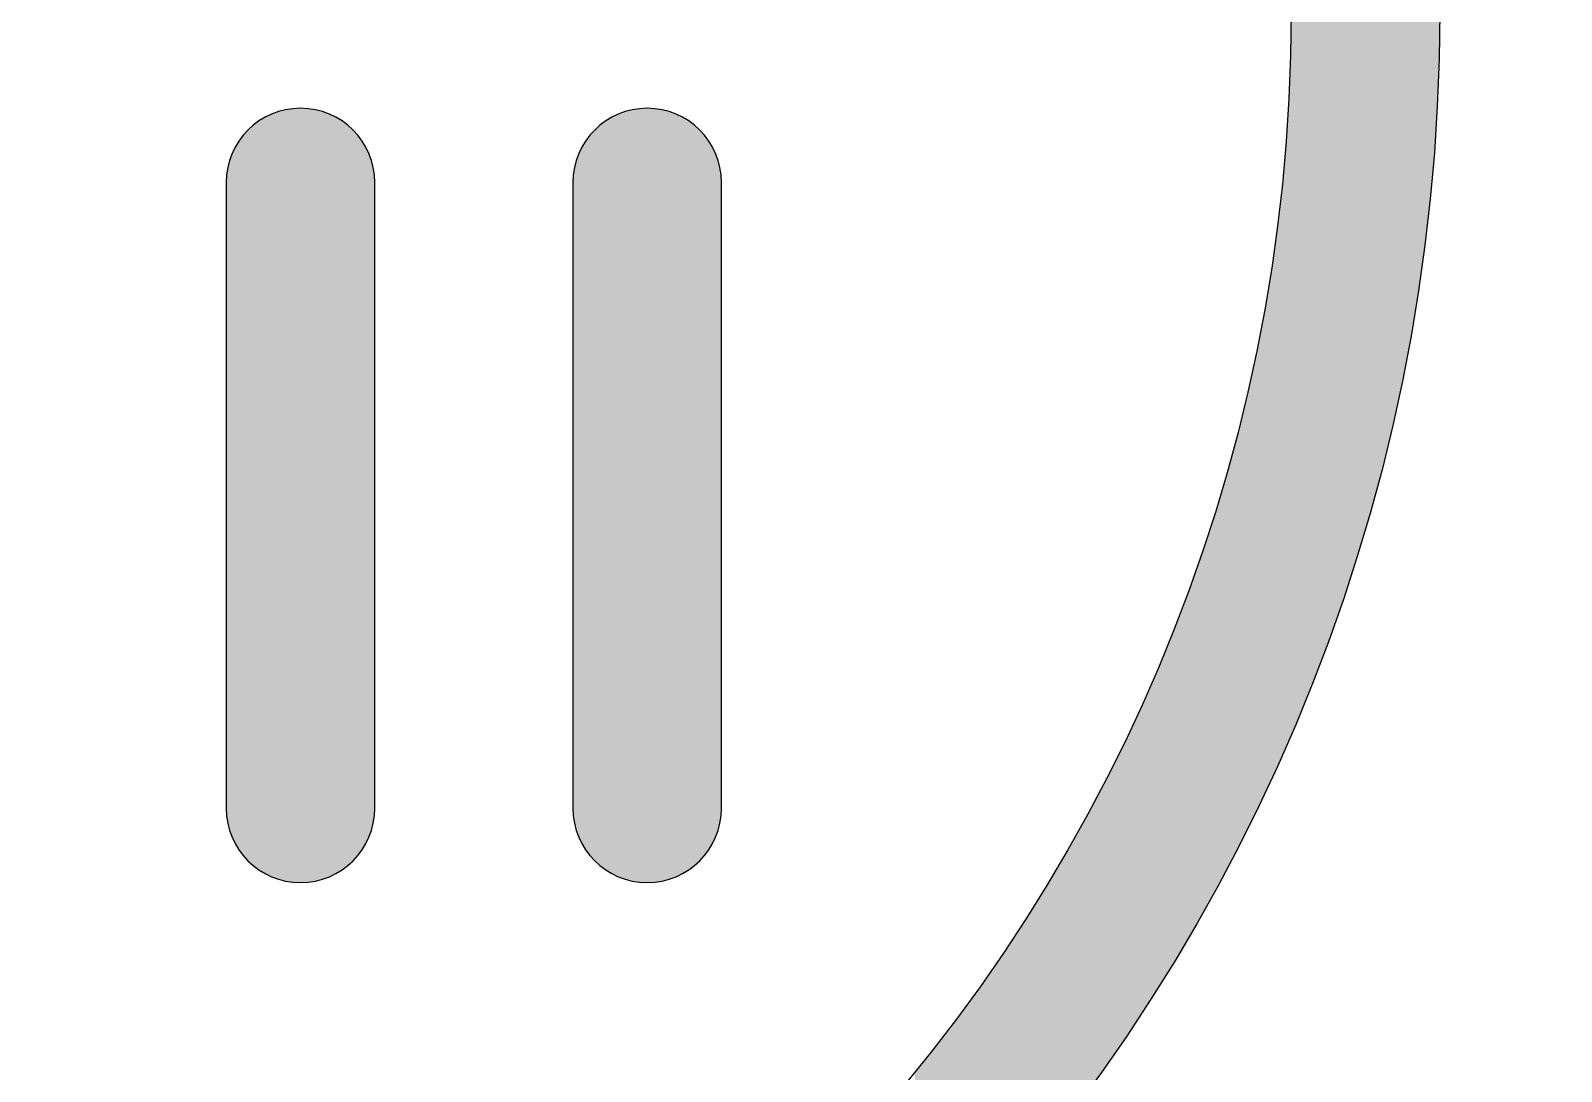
# Model space of a CAD drawing. Extents: x 1919 to 2339, y -1533 to -939.
# Drawn here: x 2102.488 to 2103.107, y -1379.036 to -1378.615 of the extents above; entities that cross this region are included whole.
import ezdxf

# ---------------------------------------------------------------- set-up
doc = ezdxf.new("R2010")
doc.units = 0
doc.header["$LTSCALE"] = 7
doc.header["$MEASUREMENT"] = 0
doc.linetypes.add('CENTER', pattern=[2, 1.25, -0.25, 0.25, -0.25])
for name, color, linetype in [('CL', 1, 'CENTER'), ('D', 2, 'CONTINUOUS'), ('DWG', 7, 'CONTINUOUS')]:
    doc.layers.add(name, color=color, linetype=linetype)

msp = doc.modelspace()

# ---------------------------------------------------------------- linework, layer by layer
at = {"layer": 'CL', "color": 1, "linetype": 'CENTER'}
msp.add_spline([(2098.18049, -1416.9522), (2100.98411, -1432.48418), (2130.02554, -1423.89124), (2127.91642, -1358.22827), (2107.86038, -1285.06238), (2107.5862, -1282.70836)], degree=3, dxfattribs=at)
at = {"layer": 'D'}
for p, q in [((2102.56737, -1378.67669), (2102.56737, -1378.92945)), ((2102.62737, -1378.92945), (2102.62737, -1378.67669)), ((2102.70737, -1378.67669), (2102.70737, -1378.92945)), ((2102.76737, -1378.92945), (2102.76737, -1378.67669))]:
    msp.add_line(p, q, dxfattribs=at)
for radius in [0.74, 0.68]:
    msp.add_circle((2102.31737, -1378.60776), radius, dxfattribs=at)
for centre, start, end in [((2102.59737, -1378.67669), 0, 180), ((2102.73737, -1378.67669), 0, 180), ((2102.59737, -1378.92945), 180, 0), ((2102.73737, -1378.92945), 180, 0)]:
    msp.add_arc(centre, 0.03, start, end, dxfattribs=at)
for points in [[(2102.99843, -1378.89719), (2102.99737, -1378.31594), (2102.99843, -1378.31833)], [(2102.99737, -1378.89958), (2102.99737, -1378.31594), (2102.99843, -1378.89719)], [(2103.00542, -1378.88015), (2102.99843, -1378.31833), (2103.00542, -1378.33537)], [(2102.99843, -1378.89719), (2102.99843, -1378.31833), (2103.00542, -1378.88015)], [(2103.01195, -1378.86303), (2103.00542, -1378.33537), (2103.01195, -1378.35249)], [(2103.00542, -1378.88015), (2103.00542, -1378.33537), (2103.01195, -1378.86303)], [(2103.01802, -1378.84585), (2103.01195, -1378.35249), (2103.01802, -1378.36967)], [(2103.01195, -1378.86303), (2103.01195, -1378.35249), (2103.01802, -1378.84585)], [(2103.02364, -1378.82863), (2103.01802, -1378.36967), (2103.02364, -1378.38689)], [(2103.01802, -1378.84585), (2103.01802, -1378.36967), (2103.02364, -1378.82863)], [(2103.02881, -1378.81138), (2103.02364, -1378.38689), (2103.02881, -1378.40414)], [(2103.02364, -1378.82863), (2103.02364, -1378.38689), (2103.02881, -1378.81138)], [(2103.03352, -1378.79411), (2103.02881, -1378.40414), (2103.03352, -1378.42141)], [(2103.02881, -1378.81138), (2103.02881, -1378.40414), (2103.03352, -1378.79411)], [(2103.03779, -1378.77685), (2103.03352, -1378.42141), (2103.03779, -1378.43867)], [(2103.03352, -1378.79411), (2103.03352, -1378.42141), (2103.03779, -1378.77685)], [(2103.04162, -1378.75962), (2103.03779, -1378.43867), (2103.04162, -1378.4559)], [(2103.03779, -1378.77685), (2103.03779, -1378.43867), (2103.04162, -1378.75962)], [(2103.04502, -1378.74241), (2103.04162, -1378.4559), (2103.04502, -1378.47311)], [(2103.04162, -1378.75962), (2103.04162, -1378.4559), (2103.04502, -1378.74241)], [(2103.04799, -1378.72526), (2103.04502, -1378.47311), (2103.04799, -1378.49026)], [(2103.04502, -1378.74241), (2103.04502, -1378.47311), (2103.04799, -1378.72526)], [(2103.05053, -1378.70817), (2103.04799, -1378.49026), (2103.05053, -1378.50735)], [(2103.04799, -1378.72526), (2103.04799, -1378.49026), (2103.05053, -1378.70817)], [(2103.05266, -1378.69117), (2103.05053, -1378.50735), (2103.05266, -1378.52435)], [(2103.05053, -1378.70817), (2103.05053, -1378.50735), (2103.05266, -1378.69117)], [(2103.05438, -1378.67425), (2103.05266, -1378.52435), (2103.05438, -1378.54127)], [(2103.05266, -1378.69117), (2103.05266, -1378.52435), (2103.05438, -1378.67425)], [(2103.0557, -1378.65744), (2103.05438, -1378.54127), (2103.0557, -1378.55808)], [(2103.05438, -1378.67425), (2103.05438, -1378.54127), (2103.0557, -1378.65744)], [(2103.05664, -1378.64075), (2103.0557, -1378.55808), (2103.05664, -1378.57477)], [(2103.0557, -1378.65744), (2103.0557, -1378.55808), (2103.05664, -1378.64075)], [(2103.05719, -1378.62418), (2103.05664, -1378.57477), (2103.05719, -1378.59133)], [(2103.05664, -1378.64075), (2103.05664, -1378.57477), (2103.05719, -1378.62418)], [(2103.05719, -1378.62418), (2103.05719, -1378.59133), (2103.05737, -1378.60776)], [(2102.99737, -1378.89958), (2102.99721, -1378.62285), (2102.99737, -1378.60776)], [(2102.99721, -1378.89996), (2102.9967, -1378.63807), (2102.99721, -1378.62285)], [(2102.99721, -1378.89996), (2102.99721, -1378.62285), (2102.99737, -1378.89958)], [(2102.9967, -1378.90112), (2102.99584, -1378.65341), (2102.9967, -1378.63807)], [(2102.9967, -1378.90112), (2102.9967, -1378.63807), (2102.99721, -1378.89996)], [(2102.59399, -1378.95925), (2102.5933, -1378.64696), (2102.59399, -1378.64688)], [(2102.59468, -1378.95932), (2102.59399, -1378.64688), (2102.59468, -1378.64681)], [(2102.59399, -1378.95925), (2102.59399, -1378.64688), (2102.59468, -1378.95932)], [(2102.59536, -1378.95938), (2102.59468, -1378.64681), (2102.59536, -1378.64675)], [(2102.59468, -1378.95932), (2102.59468, -1378.64681), (2102.59536, -1378.95938)], [(2102.59604, -1378.95942), (2102.59536, -1378.64675), (2102.59604, -1378.64671)], [(2102.59536, -1378.95938), (2102.59536, -1378.64675), (2102.59604, -1378.95942)], [(2102.59671, -1378.95944), (2102.59604, -1378.64671), (2102.59671, -1378.64669)], [(2102.59604, -1378.95942), (2102.59604, -1378.64671), (2102.59671, -1378.95944)], [(2102.59737, -1378.95945), (2102.59671, -1378.64669), (2102.59737, -1378.64669)], [(2102.59671, -1378.95944), (2102.59671, -1378.64669), (2102.59737, -1378.95945)], [(2102.59804, -1378.95944), (2102.59737, -1378.64669), (2102.59804, -1378.64669)], [(2102.59737, -1378.95945), (2102.59737, -1378.64669), (2102.59804, -1378.95944)], [(2102.59871, -1378.95942), (2102.59804, -1378.64669), (2102.59871, -1378.64671)], [(2102.59804, -1378.95944), (2102.59804, -1378.64669), (2102.59871, -1378.95942)], [(2102.59939, -1378.95938), (2102.59871, -1378.64671), (2102.59939, -1378.64675)], [(2102.59871, -1378.95942), (2102.59871, -1378.64671), (2102.59939, -1378.95938)], [(2102.60007, -1378.95932), (2102.59939, -1378.64675), (2102.60007, -1378.64681)], [(2102.59939, -1378.95938), (2102.59939, -1378.64675), (2102.60007, -1378.95932)], [(2102.60075, -1378.95925), (2102.60007, -1378.64681), (2102.60075, -1378.64688)], [(2102.60007, -1378.95932), (2102.60007, -1378.64681), (2102.60075, -1378.95925)], [(2102.60144, -1378.95917), (2102.60075, -1378.64688), (2102.60144, -1378.64696)], [(2102.60075, -1378.95925), (2102.60075, -1378.64688), (2102.60144, -1378.95917)], [(2102.73399, -1378.95925), (2102.7333, -1378.64696), (2102.73399, -1378.64688)], [(2102.73468, -1378.95932), (2102.73399, -1378.64688), (2102.73468, -1378.64681)], [(2102.73399, -1378.95925), (2102.73399, -1378.64688), (2102.73468, -1378.95932)], [(2102.73536, -1378.95938), (2102.73468, -1378.64681), (2102.73536, -1378.64675)], [(2102.73468, -1378.95932), (2102.73468, -1378.64681), (2102.73536, -1378.95938)], [(2102.73604, -1378.95942), (2102.73536, -1378.64675), (2102.73604, -1378.64671)], [(2102.73536, -1378.95938), (2102.73536, -1378.64675), (2102.73604, -1378.95942)], [(2102.73671, -1378.95944), (2102.73604, -1378.64671), (2102.73671, -1378.64669)], [(2102.73604, -1378.95942), (2102.73604, -1378.64671), (2102.73671, -1378.95944)], [(2102.73737, -1378.95945), (2102.73671, -1378.64669), (2102.73737, -1378.64669)], [(2102.73671, -1378.95944), (2102.73671, -1378.64669), (2102.73737, -1378.95945)], [(2102.73804, -1378.95944), (2102.73737, -1378.64669), (2102.73804, -1378.64669)], [(2102.73737, -1378.95945), (2102.73737, -1378.64669), (2102.73804, -1378.95944)], [(2102.73871, -1378.95942), (2102.73804, -1378.64669), (2102.73871, -1378.64671)], [(2102.73804, -1378.95944), (2102.73804, -1378.64669), (2102.73871, -1378.95942)], [(2102.73939, -1378.95938), (2102.73871, -1378.64671), (2102.73939, -1378.64675)], [(2102.73871, -1378.95942), (2102.73871, -1378.64671), (2102.73939, -1378.95938)], [(2102.74007, -1378.95932), (2102.73939, -1378.64675), (2102.74007, -1378.64681)], [(2102.73939, -1378.95938), (2102.73939, -1378.64675), (2102.74007, -1378.95932)], [(2102.74075, -1378.95925), (2102.74007, -1378.64681), (2102.74075, -1378.64688)], [(2102.74007, -1378.95932), (2102.74007, -1378.64681), (2102.74075, -1378.95925)], [(2102.74144, -1378.95917), (2102.74075, -1378.64688), (2102.74144, -1378.64696)], [(2102.74075, -1378.95925), (2102.74075, -1378.64688), (2102.74144, -1378.95917)], [(2102.57907, -1378.95322), (2102.57846, -1378.65339), (2102.57907, -1378.65291)], [(2102.57969, -1378.95368), (2102.57907, -1378.65291), (2102.57969, -1378.65245)], [(2102.57907, -1378.95322), (2102.57907, -1378.65291), (2102.57969, -1378.95368)], [(2102.58032, -1378.95413), (2102.57969, -1378.65245), (2102.58032, -1378.652)], [(2102.57969, -1378.95368), (2102.57969, -1378.65245), (2102.58032, -1378.95413)], [(2102.58096, -1378.95456), (2102.58032, -1378.652), (2102.58096, -1378.65158)], [(2102.58032, -1378.95413), (2102.58032, -1378.652), (2102.58096, -1378.95456)], [(2102.5816, -1378.95497), (2102.58096, -1378.65158), (2102.5816, -1378.65116)], [(2102.58096, -1378.95456), (2102.58096, -1378.65158), (2102.5816, -1378.95497)], [(2102.58226, -1378.95536), (2102.5816, -1378.65116), (2102.58226, -1378.65077)], [(2102.5816, -1378.95497), (2102.5816, -1378.65116), (2102.58226, -1378.95536)], [(2102.58292, -1378.95574), (2102.58226, -1378.65077), (2102.58292, -1378.65039)], [(2102.58226, -1378.95536), (2102.58226, -1378.65077), (2102.58292, -1378.95574)], [(2102.58359, -1378.95609), (2102.58292, -1378.65039), (2102.58359, -1378.65004)], [(2102.58292, -1378.95574), (2102.58292, -1378.65039), (2102.58359, -1378.95609)], [(2102.58427, -1378.95643), (2102.58359, -1378.65004), (2102.58427, -1378.6497)], [(2102.58359, -1378.95609), (2102.58359, -1378.65004), (2102.58427, -1378.95643)], [(2102.58495, -1378.95675), (2102.58427, -1378.6497), (2102.58495, -1378.64938)], [(2102.58427, -1378.95643), (2102.58427, -1378.6497), (2102.58495, -1378.95675)], [(2102.58564, -1378.95706), (2102.58495, -1378.64938), (2102.58564, -1378.64907)], [(2102.58495, -1378.95675), (2102.58495, -1378.64938), (2102.58564, -1378.95706)], [(2102.58633, -1378.95734), (2102.58564, -1378.64907), (2102.58633, -1378.64879)], [(2102.58564, -1378.95706), (2102.58564, -1378.64907), (2102.58633, -1378.95734)], [(2102.58702, -1378.9576), (2102.58633, -1378.64879), (2102.58702, -1378.64853)], [(2102.58633, -1378.95734), (2102.58633, -1378.64879), (2102.58702, -1378.9576)], [(2102.58772, -1378.95785), (2102.58702, -1378.64853), (2102.58772, -1378.64828)], [(2102.58702, -1378.9576), (2102.58702, -1378.64853), (2102.58772, -1378.95785)], [(2102.58842, -1378.95808), (2102.58772, -1378.64828), (2102.58842, -1378.64805)], [(2102.58772, -1378.95785), (2102.58772, -1378.64828), (2102.58842, -1378.95808)], [(2102.58912, -1378.95829), (2102.58842, -1378.64805), (2102.58912, -1378.64784)], [(2102.58842, -1378.95808), (2102.58842, -1378.64805), (2102.58912, -1378.95829)], [(2102.58982, -1378.95848), (2102.58912, -1378.64784), (2102.58982, -1378.64765)], [(2102.58912, -1378.95829), (2102.58912, -1378.64784), (2102.58982, -1378.95848)], [(2102.59052, -1378.95865), (2102.58982, -1378.64765), (2102.59052, -1378.64748)], [(2102.58982, -1378.95848), (2102.58982, -1378.64765), (2102.59052, -1378.95865)], [(2102.59122, -1378.95881), (2102.59052, -1378.64748), (2102.59122, -1378.64732)], [(2102.59052, -1378.95865), (2102.59052, -1378.64748), (2102.59122, -1378.95881)], [(2102.59191, -1378.95894), (2102.59122, -1378.64732), (2102.59191, -1378.64719)], [(2102.59122, -1378.95881), (2102.59122, -1378.64732), (2102.59191, -1378.95894)], [(2102.59261, -1378.95906), (2102.59191, -1378.64719), (2102.59261, -1378.64707)], [(2102.59191, -1378.95894), (2102.59191, -1378.64719), (2102.59261, -1378.95906)], [(2102.5933, -1378.95917), (2102.59261, -1378.64707), (2102.5933, -1378.64696)], [(2102.59261, -1378.95906), (2102.59261, -1378.64707), (2102.5933, -1378.95917)], [(2102.5933, -1378.95917), (2102.5933, -1378.64696), (2102.59399, -1378.95925)], [(2102.60214, -1378.95906), (2102.60144, -1378.64696), (2102.60214, -1378.64707)], [(2102.60144, -1378.95917), (2102.60144, -1378.64696), (2102.60214, -1378.95906)], [(2102.60283, -1378.95894), (2102.60214, -1378.64707), (2102.60283, -1378.64719)], [(2102.60214, -1378.95906), (2102.60214, -1378.64707), (2102.60283, -1378.95894)], [(2102.60353, -1378.95881), (2102.60283, -1378.64719), (2102.60353, -1378.64732)], [(2102.60283, -1378.95894), (2102.60283, -1378.64719), (2102.60353, -1378.95881)], [(2102.60423, -1378.95865), (2102.60353, -1378.64732), (2102.60423, -1378.64748)], [(2102.60353, -1378.95881), (2102.60353, -1378.64732), (2102.60423, -1378.95865)], [(2102.60493, -1378.95848), (2102.60423, -1378.64748), (2102.60493, -1378.64765)], [(2102.60423, -1378.95865), (2102.60423, -1378.64748), (2102.60493, -1378.95848)], [(2102.60563, -1378.95829), (2102.60493, -1378.64765), (2102.60563, -1378.64784)], [(2102.60493, -1378.95848), (2102.60493, -1378.64765), (2102.60563, -1378.95829)], [(2102.60633, -1378.95808), (2102.60563, -1378.64784), (2102.60633, -1378.64805)], [(2102.60563, -1378.95829), (2102.60563, -1378.64784), (2102.60633, -1378.95808)], [(2102.60703, -1378.95785), (2102.60633, -1378.64805), (2102.60703, -1378.64828)], [(2102.60633, -1378.95808), (2102.60633, -1378.64805), (2102.60703, -1378.95785)], [(2102.60772, -1378.9576), (2102.60703, -1378.64828), (2102.60772, -1378.64853)], [(2102.60703, -1378.95785), (2102.60703, -1378.64828), (2102.60772, -1378.9576)], [(2102.60842, -1378.95734), (2102.60772, -1378.64853), (2102.60842, -1378.64879)], [(2102.60772, -1378.9576), (2102.60772, -1378.64853), (2102.60842, -1378.95734)], [(2102.60911, -1378.95706), (2102.60842, -1378.64879), (2102.60911, -1378.64907)], [(2102.60842, -1378.95734), (2102.60842, -1378.64879), (2102.60911, -1378.95706)], [(2102.60979, -1378.95675), (2102.60911, -1378.64907), (2102.60979, -1378.64938)], [(2102.60911, -1378.95706), (2102.60911, -1378.64907), (2102.60979, -1378.95675)], [(2102.61048, -1378.95643), (2102.60979, -1378.64938), (2102.61048, -1378.6497)], [(2102.60979, -1378.95675), (2102.60979, -1378.64938), (2102.61048, -1378.95643)], [(2102.61115, -1378.95609), (2102.61048, -1378.6497), (2102.61115, -1378.65004)], [(2102.61048, -1378.95643), (2102.61048, -1378.6497), (2102.61115, -1378.95609)], [(2102.61182, -1378.95574), (2102.61115, -1378.65004), (2102.61182, -1378.65039)], [(2102.61115, -1378.95609), (2102.61115, -1378.65004), (2102.61182, -1378.95574)], [(2102.61249, -1378.95536), (2102.61182, -1378.65039), (2102.61249, -1378.65077)], [(2102.61182, -1378.95574), (2102.61182, -1378.65039), (2102.61249, -1378.95536)], [(2102.61314, -1378.95497), (2102.61249, -1378.65077), (2102.61314, -1378.65116)], [(2102.61249, -1378.95536), (2102.61249, -1378.65077), (2102.61314, -1378.95497)], [(2102.61379, -1378.95456), (2102.61314, -1378.65116), (2102.61379, -1378.65158)], [(2102.61314, -1378.95497), (2102.61314, -1378.65116), (2102.61379, -1378.95456)], [(2102.61443, -1378.95413), (2102.61379, -1378.65158), (2102.61443, -1378.652)], [(2102.61379, -1378.95456), (2102.61379, -1378.65158), (2102.61443, -1378.95413)], [(2102.61506, -1378.95368), (2102.61443, -1378.652), (2102.61506, -1378.65245)], [(2102.61443, -1378.95413), (2102.61443, -1378.652), (2102.61506, -1378.95368)], [(2102.61568, -1378.95322), (2102.61506, -1378.65245), (2102.61568, -1378.65291)], [(2102.61506, -1378.95368), (2102.61506, -1378.65245), (2102.61568, -1378.95322)], [(2102.61628, -1378.95274), (2102.61568, -1378.65291), (2102.61628, -1378.65339)], [(2102.61568, -1378.95322), (2102.61568, -1378.65291), (2102.61628, -1378.95274)], [(2102.71907, -1378.95322), (2102.71846, -1378.65339), (2102.71907, -1378.65291)], [(2102.71969, -1378.95368), (2102.71907, -1378.65291), (2102.71969, -1378.65245)], [(2102.71907, -1378.95322), (2102.71907, -1378.65291), (2102.71969, -1378.95368)], [(2102.72032, -1378.95413), (2102.71969, -1378.65245), (2102.72032, -1378.652)], [(2102.71969, -1378.95368), (2102.71969, -1378.65245), (2102.72032, -1378.95413)], [(2102.72096, -1378.95456), (2102.72032, -1378.652), (2102.72096, -1378.65158)], [(2102.72032, -1378.95413), (2102.72032, -1378.652), (2102.72096, -1378.95456)], [(2102.7216, -1378.95497), (2102.72096, -1378.65158), (2102.7216, -1378.65116)], [(2102.72096, -1378.95456), (2102.72096, -1378.65158), (2102.7216, -1378.95497)], [(2102.72226, -1378.95536), (2102.7216, -1378.65116), (2102.72226, -1378.65077)], [(2102.7216, -1378.95497), (2102.7216, -1378.65116), (2102.72226, -1378.95536)], [(2102.72292, -1378.95574), (2102.72226, -1378.65077), (2102.72292, -1378.65039)], [(2102.72226, -1378.95536), (2102.72226, -1378.65077), (2102.72292, -1378.95574)], [(2102.72359, -1378.95609), (2102.72292, -1378.65039), (2102.72359, -1378.65004)], [(2102.72292, -1378.95574), (2102.72292, -1378.65039), (2102.72359, -1378.95609)], [(2102.72427, -1378.95643), (2102.72359, -1378.65004), (2102.72427, -1378.6497)], [(2102.72359, -1378.95609), (2102.72359, -1378.65004), (2102.72427, -1378.95643)], [(2102.72495, -1378.95675), (2102.72427, -1378.6497), (2102.72495, -1378.64938)], [(2102.72427, -1378.95643), (2102.72427, -1378.6497), (2102.72495, -1378.95675)], [(2102.72564, -1378.95706), (2102.72495, -1378.64938), (2102.72564, -1378.64907)], [(2102.72495, -1378.95675), (2102.72495, -1378.64938), (2102.72564, -1378.95706)], [(2102.72633, -1378.95734), (2102.72564, -1378.64907), (2102.72633, -1378.64879)], [(2102.72564, -1378.95706), (2102.72564, -1378.64907), (2102.72633, -1378.95734)], [(2102.72702, -1378.9576), (2102.72633, -1378.64879), (2102.72702, -1378.64853)], [(2102.72633, -1378.95734), (2102.72633, -1378.64879), (2102.72702, -1378.9576)], [(2102.72772, -1378.95785), (2102.72702, -1378.64853), (2102.72772, -1378.64828)], [(2102.72702, -1378.9576), (2102.72702, -1378.64853), (2102.72772, -1378.95785)], [(2102.72842, -1378.95808), (2102.72772, -1378.64828), (2102.72842, -1378.64805)], [(2102.72772, -1378.95785), (2102.72772, -1378.64828), (2102.72842, -1378.95808)], [(2102.72912, -1378.95829), (2102.72842, -1378.64805), (2102.72912, -1378.64784)], [(2102.72842, -1378.95808), (2102.72842, -1378.64805), (2102.72912, -1378.95829)], [(2102.72982, -1378.95848), (2102.72912, -1378.64784), (2102.72982, -1378.64765)], [(2102.72912, -1378.95829), (2102.72912, -1378.64784), (2102.72982, -1378.95848)], [(2102.73052, -1378.95865), (2102.72982, -1378.64765), (2102.73052, -1378.64748)], [(2102.72982, -1378.95848), (2102.72982, -1378.64765), (2102.73052, -1378.95865)], [(2102.73122, -1378.95881), (2102.73052, -1378.64748), (2102.73122, -1378.64732)], [(2102.73052, -1378.95865), (2102.73052, -1378.64748), (2102.73122, -1378.95881)], [(2102.73191, -1378.95894), (2102.73122, -1378.64732), (2102.73191, -1378.64719)], [(2102.73122, -1378.95881), (2102.73122, -1378.64732), (2102.73191, -1378.95894)], [(2102.73261, -1378.95906), (2102.73191, -1378.64719), (2102.73261, -1378.64707)], [(2102.73191, -1378.95894), (2102.73191, -1378.64719), (2102.73261, -1378.95906)], [(2102.7333, -1378.95917), (2102.73261, -1378.64707), (2102.7333, -1378.64696)], [(2102.73261, -1378.95906), (2102.73261, -1378.64707), (2102.7333, -1378.95917)], [(2102.7333, -1378.95917), (2102.7333, -1378.64696), (2102.73399, -1378.95925)], [(2102.74214, -1378.95906), (2102.74144, -1378.64696), (2102.74214, -1378.64707)], [(2102.74144, -1378.95917), (2102.74144, -1378.64696), (2102.74214, -1378.95906)], [(2102.74283, -1378.95894), (2102.74214, -1378.64707), (2102.74283, -1378.64719)], [(2102.74214, -1378.95906), (2102.74214, -1378.64707), (2102.74283, -1378.95894)], [(2102.74353, -1378.95881), (2102.74283, -1378.64719), (2102.74353, -1378.64732)], [(2102.74283, -1378.95894), (2102.74283, -1378.64719), (2102.74353, -1378.95881)], [(2102.74423, -1378.95865), (2102.74353, -1378.64732), (2102.74423, -1378.64748)], [(2102.74353, -1378.95881), (2102.74353, -1378.64732), (2102.74423, -1378.95865)], [(2102.74493, -1378.95848), (2102.74423, -1378.64748), (2102.74493, -1378.64765)], [(2102.74423, -1378.95865), (2102.74423, -1378.64748), (2102.74493, -1378.95848)], [(2102.74563, -1378.95829), (2102.74493, -1378.64765), (2102.74563, -1378.64784)], [(2102.74493, -1378.95848), (2102.74493, -1378.64765), (2102.74563, -1378.95829)], [(2102.74633, -1378.95808), (2102.74563, -1378.64784), (2102.74633, -1378.64805)], [(2102.74563, -1378.95829), (2102.74563, -1378.64784), (2102.74633, -1378.95808)], [(2102.74703, -1378.95785), (2102.74633, -1378.64805), (2102.74703, -1378.64828)], [(2102.74633, -1378.95808), (2102.74633, -1378.64805), (2102.74703, -1378.95785)], [(2102.74772, -1378.9576), (2102.74703, -1378.64828), (2102.74772, -1378.64853)], [(2102.74703, -1378.95785), (2102.74703, -1378.64828), (2102.74772, -1378.9576)], [(2102.74842, -1378.95734), (2102.74772, -1378.64853), (2102.74842, -1378.64879)], [(2102.74772, -1378.9576), (2102.74772, -1378.64853), (2102.74842, -1378.95734)], [(2102.74911, -1378.95706), (2102.74842, -1378.64879), (2102.74911, -1378.64907)], [(2102.74842, -1378.95734), (2102.74842, -1378.64879), (2102.74911, -1378.95706)], [(2102.74979, -1378.95675), (2102.74911, -1378.64907), (2102.74979, -1378.64938)], [(2102.74911, -1378.95706), (2102.74911, -1378.64907), (2102.74979, -1378.95675)], [(2102.75048, -1378.95643), (2102.74979, -1378.64938), (2102.75048, -1378.6497)], [(2102.74979, -1378.95675), (2102.74979, -1378.64938), (2102.75048, -1378.95643)], [(2102.75115, -1378.95609), (2102.75048, -1378.6497), (2102.75115, -1378.65004)], [(2102.75048, -1378.95643), (2102.75048, -1378.6497), (2102.75115, -1378.95609)], [(2102.75182, -1378.95574), (2102.75115, -1378.65004), (2102.75182, -1378.65039)], [(2102.75115, -1378.95609), (2102.75115, -1378.65004), (2102.75182, -1378.95574)], [(2102.75249, -1378.95536), (2102.75182, -1378.65039), (2102.75249, -1378.65077)], [(2102.75182, -1378.95574), (2102.75182, -1378.65039), (2102.75249, -1378.95536)], [(2102.75314, -1378.95497), (2102.75249, -1378.65077), (2102.75314, -1378.65116)], [(2102.75249, -1378.95536), (2102.75249, -1378.65077), (2102.75314, -1378.95497)], [(2102.75379, -1378.95456), (2102.75314, -1378.65116), (2102.75379, -1378.65158)], [(2102.75314, -1378.95497), (2102.75314, -1378.65116), (2102.75379, -1378.95456)], [(2102.75443, -1378.95413), (2102.75379, -1378.65158), (2102.75443, -1378.652)], [(2102.75379, -1378.95456), (2102.75379, -1378.65158), (2102.75443, -1378.95413)], [(2102.75506, -1378.95368), (2102.75443, -1378.652), (2102.75506, -1378.65245)], [(2102.75443, -1378.95413), (2102.75443, -1378.652), (2102.75506, -1378.95368)], [(2102.75568, -1378.95322), (2102.75506, -1378.65245), (2102.75568, -1378.65291)], [(2102.75506, -1378.95368), (2102.75506, -1378.65245), (2102.75568, -1378.95322)], [(2102.75628, -1378.95274), (2102.75568, -1378.65291), (2102.75628, -1378.65339)], [(2102.75568, -1378.95322), (2102.75568, -1378.65291), (2102.75628, -1378.95274)], [(2102.57314, -1378.94713), (2102.57269, -1378.65963), (2102.57314, -1378.659)], [(2102.5736, -1378.94775), (2102.57314, -1378.659), (2102.5736, -1378.65838)], [(2102.57314, -1378.94713), (2102.57314, -1378.659), (2102.5736, -1378.94775)], [(2102.57408, -1378.94835), (2102.5736, -1378.65838), (2102.57408, -1378.65778)], [(2102.5736, -1378.94775), (2102.5736, -1378.65838), (2102.57408, -1378.94835)], [(2102.57458, -1378.94895), (2102.57408, -1378.65778), (2102.57458, -1378.65718)], [(2102.57408, -1378.94835), (2102.57408, -1378.65778), (2102.57458, -1378.94895)], [(2102.57509, -1378.94953), (2102.57458, -1378.65718), (2102.57509, -1378.6566)], [(2102.57458, -1378.94895), (2102.57458, -1378.65718), (2102.57509, -1378.94953)], [(2102.57562, -1378.9501), (2102.57509, -1378.6566), (2102.57562, -1378.65603)], [(2102.57509, -1378.94953), (2102.57509, -1378.6566), (2102.57562, -1378.9501)], [(2102.57616, -1378.95066), (2102.57562, -1378.65603), (2102.57616, -1378.65547)], [(2102.57562, -1378.9501), (2102.57562, -1378.65603), (2102.57616, -1378.95066)], [(2102.57672, -1378.9512), (2102.57616, -1378.65547), (2102.57672, -1378.65493)], [(2102.57616, -1378.95066), (2102.57616, -1378.65547), (2102.57672, -1378.9512)], [(2102.57729, -1378.95173), (2102.57672, -1378.65493), (2102.57729, -1378.6544)], [(2102.57672, -1378.9512), (2102.57672, -1378.65493), (2102.57729, -1378.95173)], [(2102.57787, -1378.95224), (2102.57729, -1378.6544), (2102.57787, -1378.65389)], [(2102.57729, -1378.95173), (2102.57729, -1378.6544), (2102.57787, -1378.95224)], [(2102.57846, -1378.95274), (2102.57787, -1378.65389), (2102.57846, -1378.65339)], [(2102.57787, -1378.95224), (2102.57787, -1378.65389), (2102.57846, -1378.95274)], [(2102.57846, -1378.95274), (2102.57846, -1378.65339), (2102.57907, -1378.95322)], [(2102.61688, -1378.95224), (2102.61628, -1378.65339), (2102.61688, -1378.65389)], [(2102.61628, -1378.95274), (2102.61628, -1378.65339), (2102.61688, -1378.95224)], [(2102.61746, -1378.95173), (2102.61688, -1378.65389), (2102.61746, -1378.6544)], [(2102.61688, -1378.95224), (2102.61688, -1378.65389), (2102.61746, -1378.95173)], [(2102.61803, -1378.9512), (2102.61746, -1378.6544), (2102.61803, -1378.65493)], [(2102.61746, -1378.95173), (2102.61746, -1378.6544), (2102.61803, -1378.9512)], [(2102.61859, -1378.95066), (2102.61803, -1378.65493), (2102.61859, -1378.65547)], [(2102.61803, -1378.9512), (2102.61803, -1378.65493), (2102.61859, -1378.95066)], [(2102.61913, -1378.9501), (2102.61859, -1378.65547), (2102.61913, -1378.65603)], [(2102.61859, -1378.95066), (2102.61859, -1378.65547), (2102.61913, -1378.9501)], [(2102.61966, -1378.94953), (2102.61913, -1378.65603), (2102.61966, -1378.6566)], [(2102.61913, -1378.9501), (2102.61913, -1378.65603), (2102.61966, -1378.94953)], [(2102.62017, -1378.94895), (2102.61966, -1378.6566), (2102.62017, -1378.65718)], [(2102.61966, -1378.94953), (2102.61966, -1378.6566), (2102.62017, -1378.94895)], [(2102.62066, -1378.94835), (2102.62017, -1378.65718), (2102.62066, -1378.65778)], [(2102.62017, -1378.94895), (2102.62017, -1378.65718), (2102.62066, -1378.94835)], [(2102.62114, -1378.94775), (2102.62066, -1378.65778), (2102.62114, -1378.65838)], [(2102.62066, -1378.94835), (2102.62066, -1378.65778), (2102.62114, -1378.94775)], [(2102.62161, -1378.94713), (2102.62114, -1378.65838), (2102.62161, -1378.659)], [(2102.62114, -1378.94775), (2102.62114, -1378.65838), (2102.62161, -1378.94713)], [(2102.62205, -1378.9465), (2102.62161, -1378.659), (2102.62205, -1378.65963)], [(2102.62161, -1378.94713), (2102.62161, -1378.659), (2102.62205, -1378.9465)], [(2102.71314, -1378.94713), (2102.71269, -1378.65963), (2102.71314, -1378.659)], [(2102.7136, -1378.94775), (2102.71314, -1378.659), (2102.7136, -1378.65838)], [(2102.71314, -1378.94713), (2102.71314, -1378.659), (2102.7136, -1378.94775)], [(2102.71408, -1378.94835), (2102.7136, -1378.65838), (2102.71408, -1378.65778)], [(2102.7136, -1378.94775), (2102.7136, -1378.65838), (2102.71408, -1378.94835)], [(2102.71458, -1378.94895), (2102.71408, -1378.65778), (2102.71458, -1378.65718)], [(2102.71408, -1378.94835), (2102.71408, -1378.65778), (2102.71458, -1378.94895)], [(2102.71509, -1378.94953), (2102.71458, -1378.65718), (2102.71509, -1378.6566)], [(2102.71458, -1378.94895), (2102.71458, -1378.65718), (2102.71509, -1378.94953)], [(2102.71562, -1378.9501), (2102.71509, -1378.6566), (2102.71562, -1378.65603)], [(2102.71509, -1378.94953), (2102.71509, -1378.6566), (2102.71562, -1378.9501)], [(2102.71616, -1378.95066), (2102.71562, -1378.65603), (2102.71616, -1378.65547)], [(2102.71562, -1378.9501), (2102.71562, -1378.65603), (2102.71616, -1378.95066)], [(2102.71672, -1378.9512), (2102.71616, -1378.65547), (2102.71672, -1378.65493)], [(2102.71616, -1378.95066), (2102.71616, -1378.65547), (2102.71672, -1378.9512)], [(2102.71729, -1378.95173), (2102.71672, -1378.65493), (2102.71729, -1378.6544)], [(2102.71672, -1378.9512), (2102.71672, -1378.65493), (2102.71729, -1378.95173)], [(2102.71787, -1378.95224), (2102.71729, -1378.6544), (2102.71787, -1378.65389)], [(2102.71729, -1378.95173), (2102.71729, -1378.6544), (2102.71787, -1378.95224)], [(2102.71846, -1378.95274), (2102.71787, -1378.65389), (2102.71846, -1378.65339)], [(2102.71787, -1378.95224), (2102.71787, -1378.65389), (2102.71846, -1378.95274)], [(2102.71846, -1378.95274), (2102.71846, -1378.65339), (2102.71907, -1378.95322)], [(2102.75688, -1378.95224), (2102.75628, -1378.65339), (2102.75688, -1378.65389)], [(2102.75628, -1378.95274), (2102.75628, -1378.65339), (2102.75688, -1378.95224)], [(2102.75746, -1378.95173), (2102.75688, -1378.65389), (2102.75746, -1378.6544)], [(2102.75688, -1378.95224), (2102.75688, -1378.65389), (2102.75746, -1378.95173)], [(2102.75803, -1378.9512), (2102.75746, -1378.6544), (2102.75803, -1378.65493)], [(2102.75746, -1378.95173), (2102.75746, -1378.6544), (2102.75803, -1378.9512)], [(2102.75859, -1378.95066), (2102.75803, -1378.65493), (2102.75859, -1378.65547)], [(2102.75803, -1378.9512), (2102.75803, -1378.65493), (2102.75859, -1378.95066)], [(2102.75913, -1378.9501), (2102.75859, -1378.65547), (2102.75913, -1378.65603)], [(2102.75859, -1378.95066), (2102.75859, -1378.65547), (2102.75913, -1378.9501)], [(2102.75966, -1378.94953), (2102.75913, -1378.65603), (2102.75966, -1378.6566)], [(2102.75913, -1378.9501), (2102.75913, -1378.65603), (2102.75966, -1378.94953)], [(2102.76017, -1378.94895), (2102.75966, -1378.6566), (2102.76017, -1378.65718)], [(2102.75966, -1378.94953), (2102.75966, -1378.6566), (2102.76017, -1378.94895)], [(2102.76066, -1378.94835), (2102.76017, -1378.65718), (2102.76066, -1378.65778)], [(2102.76017, -1378.94895), (2102.76017, -1378.65718), (2102.76066, -1378.94835)], [(2102.76114, -1378.94775), (2102.76066, -1378.65778), (2102.76114, -1378.65838)], [(2102.76066, -1378.94835), (2102.76066, -1378.65778), (2102.76114, -1378.94775)], [(2102.76161, -1378.94713), (2102.76114, -1378.65838), (2102.76161, -1378.659)], [(2102.76114, -1378.94775), (2102.76114, -1378.65838), (2102.76161, -1378.94713)], [(2102.76205, -1378.9465), (2102.76161, -1378.659), (2102.76205, -1378.65963)], [(2102.76161, -1378.94713), (2102.76161, -1378.659), (2102.76205, -1378.9465)], [(2102.99584, -1378.90307), (2102.99462, -1378.66886), (2102.99584, -1378.65341)], [(2102.99584, -1378.90307), (2102.99584, -1378.65341), (2102.9967, -1378.90112)], [(2102.56976, -1378.94118), (2102.56948, -1378.66564), (2102.56976, -1378.66495)], [(2102.57007, -1378.94187), (2102.56976, -1378.66495), (2102.57007, -1378.66426)], [(2102.56976, -1378.94118), (2102.56976, -1378.66495), (2102.57007, -1378.94187)], [(2102.57039, -1378.94255), (2102.57007, -1378.66426), (2102.57039, -1378.66358)], [(2102.57007, -1378.94187), (2102.57007, -1378.66426), (2102.57039, -1378.94255)], [(2102.57072, -1378.94322), (2102.57039, -1378.66358), (2102.57072, -1378.66291)], [(2102.57039, -1378.94255), (2102.57039, -1378.66358), (2102.57072, -1378.94322)], [(2102.57108, -1378.94389), (2102.57072, -1378.66291), (2102.57108, -1378.66224)], [(2102.57072, -1378.94322), (2102.57072, -1378.66291), (2102.57108, -1378.94389)], [(2102.57146, -1378.94456), (2102.57108, -1378.66224), (2102.57146, -1378.66157)], [(2102.57108, -1378.94389), (2102.57108, -1378.66224), (2102.57146, -1378.94456)], [(2102.57185, -1378.94521), (2102.57146, -1378.66157), (2102.57185, -1378.66092)], [(2102.57146, -1378.94456), (2102.57146, -1378.66157), (2102.57185, -1378.94521)], [(2102.57226, -1378.94586), (2102.57185, -1378.66092), (2102.57226, -1378.66027)], [(2102.57185, -1378.94521), (2102.57185, -1378.66092), (2102.57226, -1378.94586)], [(2102.57269, -1378.9465), (2102.57226, -1378.66027), (2102.57269, -1378.65963)], [(2102.57226, -1378.94586), (2102.57226, -1378.66027), (2102.57269, -1378.9465)], [(2102.57269, -1378.9465), (2102.57269, -1378.65963), (2102.57314, -1378.94713)], [(2102.62248, -1378.94586), (2102.62205, -1378.65963), (2102.62248, -1378.66027)], [(2102.62205, -1378.9465), (2102.62205, -1378.65963), (2102.62248, -1378.94586)], [(2102.62289, -1378.94521), (2102.62248, -1378.66027), (2102.62289, -1378.66092)], [(2102.62248, -1378.94586), (2102.62248, -1378.66027), (2102.62289, -1378.94521)], [(2102.62329, -1378.94456), (2102.62289, -1378.66092), (2102.62329, -1378.66157)], [(2102.62289, -1378.94521), (2102.62289, -1378.66092), (2102.62329, -1378.94456)], [(2102.62366, -1378.94389), (2102.62329, -1378.66157), (2102.62366, -1378.66224)], [(2102.62329, -1378.94456), (2102.62329, -1378.66157), (2102.62366, -1378.94389)], [(2102.62402, -1378.94322), (2102.62366, -1378.66224), (2102.62402, -1378.66291)], [(2102.62366, -1378.94389), (2102.62366, -1378.66224), (2102.62402, -1378.94322)], [(2102.62436, -1378.94255), (2102.62402, -1378.66291), (2102.62436, -1378.66358)], [(2102.62402, -1378.94322), (2102.62402, -1378.66291), (2102.62436, -1378.94255)], [(2102.62468, -1378.94187), (2102.62436, -1378.66358), (2102.62468, -1378.66426)], [(2102.62436, -1378.94255), (2102.62436, -1378.66358), (2102.62468, -1378.94187)], [(2102.62498, -1378.94118), (2102.62468, -1378.66426), (2102.62498, -1378.66495)], [(2102.62468, -1378.94187), (2102.62468, -1378.66426), (2102.62498, -1378.94118)], [(2102.62527, -1378.94049), (2102.62498, -1378.66495), (2102.62527, -1378.66564)], [(2102.62498, -1378.94118), (2102.62498, -1378.66495), (2102.62527, -1378.94049)], [(2102.70976, -1378.94118), (2102.70948, -1378.66564), (2102.70976, -1378.66495)], [(2102.71007, -1378.94187), (2102.70976, -1378.66495), (2102.71007, -1378.66426)], [(2102.70976, -1378.94118), (2102.70976, -1378.66495), (2102.71007, -1378.94187)], [(2102.71039, -1378.94255), (2102.71007, -1378.66426), (2102.71039, -1378.66358)], [(2102.71007, -1378.94187), (2102.71007, -1378.66426), (2102.71039, -1378.94255)], [(2102.71072, -1378.94322), (2102.71039, -1378.66358), (2102.71072, -1378.66291)], [(2102.71039, -1378.94255), (2102.71039, -1378.66358), (2102.71072, -1378.94322)], [(2102.71108, -1378.94389), (2102.71072, -1378.66291), (2102.71108, -1378.66224)], [(2102.71072, -1378.94322), (2102.71072, -1378.66291), (2102.71108, -1378.94389)], [(2102.71146, -1378.94456), (2102.71108, -1378.66224), (2102.71146, -1378.66157)], [(2102.71108, -1378.94389), (2102.71108, -1378.66224), (2102.71146, -1378.94456)], [(2102.71185, -1378.94521), (2102.71146, -1378.66157), (2102.71185, -1378.66092)], [(2102.71146, -1378.94456), (2102.71146, -1378.66157), (2102.71185, -1378.94521)], [(2102.71226, -1378.94586), (2102.71185, -1378.66092), (2102.71226, -1378.66027)], [(2102.71185, -1378.94521), (2102.71185, -1378.66092), (2102.71226, -1378.94586)], [(2102.71269, -1378.9465), (2102.71226, -1378.66027), (2102.71269, -1378.65963)], [(2102.71226, -1378.94586), (2102.71226, -1378.66027), (2102.71269, -1378.9465)], [(2102.71269, -1378.9465), (2102.71269, -1378.65963), (2102.71314, -1378.94713)], [(2102.76248, -1378.94586), (2102.76205, -1378.65963), (2102.76248, -1378.66027)], [(2102.76205, -1378.9465), (2102.76205, -1378.65963), (2102.76248, -1378.94586)], [(2102.76289, -1378.94521), (2102.76248, -1378.66027), (2102.76289, -1378.66092)], [(2102.76248, -1378.94586), (2102.76248, -1378.66027), (2102.76289, -1378.94521)], [(2102.76329, -1378.94456), (2102.76289, -1378.66092), (2102.76329, -1378.66157)], [(2102.76289, -1378.94521), (2102.76289, -1378.66092), (2102.76329, -1378.94456)], [(2102.76366, -1378.94389), (2102.76329, -1378.66157), (2102.76366, -1378.66224)], [(2102.76329, -1378.94456), (2102.76329, -1378.66157), (2102.76366, -1378.94389)], [(2102.76402, -1378.94322), (2102.76366, -1378.66224), (2102.76402, -1378.66291)], [(2102.76366, -1378.94389), (2102.76366, -1378.66224), (2102.76402, -1378.94322)], [(2102.76436, -1378.94255), (2102.76402, -1378.66291), (2102.76436, -1378.66358)], [(2102.76402, -1378.94322), (2102.76402, -1378.66291), (2102.76436, -1378.94255)], [(2102.76468, -1378.94187), (2102.76436, -1378.66358), (2102.76468, -1378.66426)], [(2102.76436, -1378.94255), (2102.76436, -1378.66358), (2102.76468, -1378.94187)], [(2102.76498, -1378.94118), (2102.76468, -1378.66426), (2102.76498, -1378.66495)], [(2102.76468, -1378.94187), (2102.76468, -1378.66426), (2102.76498, -1378.94118)], [(2102.76527, -1378.94049), (2102.76498, -1378.66495), (2102.76527, -1378.66564)], [(2102.76498, -1378.94118), (2102.76498, -1378.66495), (2102.76527, -1378.94049)], [(2102.56787, -1378.9349), (2102.56775, -1378.67192), (2102.56787, -1378.67123)], [(2102.56801, -1378.9356), (2102.56787, -1378.67123), (2102.56801, -1378.67053)], [(2102.56787, -1378.9349), (2102.56787, -1378.67123), (2102.56801, -1378.9356)], [(2102.56817, -1378.9363), (2102.56801, -1378.67053), (2102.56817, -1378.66983)], [(2102.56801, -1378.9356), (2102.56801, -1378.67053), (2102.56817, -1378.9363)], [(2102.56834, -1378.937), (2102.56817, -1378.66983), (2102.56834, -1378.66913)], [(2102.56817, -1378.9363), (2102.56817, -1378.66983), (2102.56834, -1378.937)], [(2102.56853, -1378.9377), (2102.56834, -1378.66913), (2102.56853, -1378.66843)], [(2102.56834, -1378.937), (2102.56834, -1378.66913), (2102.56853, -1378.9377)], [(2102.56874, -1378.9384), (2102.56853, -1378.66843), (2102.56874, -1378.66773)], [(2102.56853, -1378.9377), (2102.56853, -1378.66843), (2102.56874, -1378.9384)], [(2102.56897, -1378.9391), (2102.56874, -1378.66773), (2102.56897, -1378.66703)], [(2102.56874, -1378.9384), (2102.56874, -1378.66773), (2102.56897, -1378.9391)], [(2102.56922, -1378.93979), (2102.56897, -1378.66703), (2102.56922, -1378.66634)], [(2102.56897, -1378.9391), (2102.56897, -1378.66703), (2102.56922, -1378.93979)], [(2102.56948, -1378.94049), (2102.56922, -1378.66634), (2102.56948, -1378.66564)], [(2102.56922, -1378.93979), (2102.56922, -1378.66634), (2102.56948, -1378.94049)], [(2102.56948, -1378.94049), (2102.56948, -1378.66564), (2102.56976, -1378.94118)], [(2102.62553, -1378.93979), (2102.62527, -1378.66564), (2102.62553, -1378.66634)], [(2102.62527, -1378.94049), (2102.62527, -1378.66564), (2102.62553, -1378.93979)], [(2102.62578, -1378.9391), (2102.62553, -1378.66634), (2102.62578, -1378.66703)], [(2102.62553, -1378.93979), (2102.62553, -1378.66634), (2102.62578, -1378.9391)], [(2102.62601, -1378.9384), (2102.62578, -1378.66703), (2102.62601, -1378.66773)], [(2102.62578, -1378.9391), (2102.62578, -1378.66703), (2102.62601, -1378.9384)], [(2102.62622, -1378.9377), (2102.62601, -1378.66773), (2102.62622, -1378.66843)], [(2102.62601, -1378.9384), (2102.62601, -1378.66773), (2102.62622, -1378.9377)], [(2102.62641, -1378.937), (2102.62622, -1378.66843), (2102.62641, -1378.66913)], [(2102.62622, -1378.9377), (2102.62622, -1378.66843), (2102.62641, -1378.937)], [(2102.62658, -1378.9363), (2102.62641, -1378.66913), (2102.62658, -1378.66983)], [(2102.62641, -1378.937), (2102.62641, -1378.66913), (2102.62658, -1378.9363)], [(2102.62674, -1378.9356), (2102.62658, -1378.66983), (2102.62674, -1378.67053)], [(2102.62658, -1378.9363), (2102.62658, -1378.66983), (2102.62674, -1378.9356)], [(2102.62687, -1378.9349), (2102.62674, -1378.67053), (2102.62687, -1378.67123)], [(2102.62674, -1378.9356), (2102.62674, -1378.67053), (2102.62687, -1378.9349)], [(2102.62699, -1378.93421), (2102.62687, -1378.67123), (2102.62699, -1378.67192)], [(2102.62687, -1378.9349), (2102.62687, -1378.67123), (2102.62699, -1378.93421)], [(2102.70787, -1378.9349), (2102.70775, -1378.67192), (2102.70787, -1378.67123)], [(2102.70801, -1378.9356), (2102.70787, -1378.67123), (2102.70801, -1378.67053)], [(2102.70787, -1378.9349), (2102.70787, -1378.67123), (2102.70801, -1378.9356)], [(2102.70817, -1378.9363), (2102.70801, -1378.67053), (2102.70817, -1378.66983)], [(2102.70801, -1378.9356), (2102.70801, -1378.67053), (2102.70817, -1378.9363)], [(2102.70834, -1378.937), (2102.70817, -1378.66983), (2102.70834, -1378.66913)], [(2102.70817, -1378.9363), (2102.70817, -1378.66983), (2102.70834, -1378.937)], [(2102.70853, -1378.9377), (2102.70834, -1378.66913), (2102.70853, -1378.66843)], [(2102.70834, -1378.937), (2102.70834, -1378.66913), (2102.70853, -1378.9377)], [(2102.70874, -1378.9384), (2102.70853, -1378.66843), (2102.70874, -1378.66773)], [(2102.70853, -1378.9377), (2102.70853, -1378.66843), (2102.70874, -1378.9384)], [(2102.70897, -1378.9391), (2102.70874, -1378.66773), (2102.70897, -1378.66703)], [(2102.70874, -1378.9384), (2102.70874, -1378.66773), (2102.70897, -1378.9391)], [(2102.70922, -1378.93979), (2102.70897, -1378.66703), (2102.70922, -1378.66634)], [(2102.70897, -1378.9391), (2102.70897, -1378.66703), (2102.70922, -1378.93979)], [(2102.70948, -1378.94049), (2102.70922, -1378.66634), (2102.70948, -1378.66564)], [(2102.70922, -1378.93979), (2102.70922, -1378.66634), (2102.70948, -1378.94049)], [(2102.70948, -1378.94049), (2102.70948, -1378.66564), (2102.70976, -1378.94118)], [(2102.76553, -1378.93979), (2102.76527, -1378.66564), (2102.76553, -1378.66634)], [(2102.76527, -1378.94049), (2102.76527, -1378.66564), (2102.76553, -1378.93979)], [(2102.76578, -1378.9391), (2102.76553, -1378.66634), (2102.76578, -1378.66703)], [(2102.76553, -1378.93979), (2102.76553, -1378.66634), (2102.76578, -1378.9391)], [(2102.76601, -1378.9384), (2102.76578, -1378.66703), (2102.76601, -1378.66773)], [(2102.76578, -1378.9391), (2102.76578, -1378.66703), (2102.76601, -1378.9384)], [(2102.76622, -1378.9377), (2102.76601, -1378.66773), (2102.76622, -1378.66843)], [(2102.76601, -1378.9384), (2102.76601, -1378.66773), (2102.76622, -1378.9377)], [(2102.76641, -1378.937), (2102.76622, -1378.66843), (2102.76641, -1378.66913)], [(2102.76622, -1378.9377), (2102.76622, -1378.66843), (2102.76641, -1378.937)], [(2102.76658, -1378.9363), (2102.76641, -1378.66913), (2102.76658, -1378.66983)], [(2102.76641, -1378.937), (2102.76641, -1378.66913), (2102.76658, -1378.9363)], [(2102.76674, -1378.9356), (2102.76658, -1378.66983), (2102.76674, -1378.67053)], [(2102.76658, -1378.9363), (2102.76658, -1378.66983), (2102.76674, -1378.9356)], [(2102.76687, -1378.9349), (2102.76674, -1378.67053), (2102.76687, -1378.67123)], [(2102.76674, -1378.9356), (2102.76674, -1378.67053), (2102.76687, -1378.9349)], [(2102.76699, -1378.93421), (2102.76687, -1378.67123), (2102.76699, -1378.67192)], [(2102.76687, -1378.9349), (2102.76687, -1378.67123), (2102.76699, -1378.93421)], [(2102.99462, -1378.90583), (2102.99304, -1378.6844), (2102.99462, -1378.66886)], [(2102.99462, -1378.90583), (2102.99462, -1378.66886), (2102.99584, -1378.90307)], [(2102.56738, -1378.93011), (2102.56737, -1378.67669), (2102.56738, -1378.67602)], [(2102.56737, -1378.92945), (2102.56737, -1378.67669), (2102.56738, -1378.93011)], [(2102.5674, -1378.93078), (2102.56738, -1378.67602), (2102.5674, -1378.67535)], [(2102.56738, -1378.93011), (2102.56738, -1378.67602), (2102.5674, -1378.93078)], [(2102.56744, -1378.93146), (2102.5674, -1378.67535), (2102.56744, -1378.67467)], [(2102.5674, -1378.93078), (2102.5674, -1378.67535), (2102.56744, -1378.93146)], [(2102.56749, -1378.93214), (2102.56744, -1378.67467), (2102.56749, -1378.67399)], [(2102.56744, -1378.93146), (2102.56744, -1378.67467), (2102.56749, -1378.93214)], [(2102.56756, -1378.93283), (2102.56749, -1378.67399), (2102.56756, -1378.6733)], [(2102.56749, -1378.93214), (2102.56749, -1378.67399), (2102.56756, -1378.93283)], [(2102.56765, -1378.93352), (2102.56756, -1378.6733), (2102.56765, -1378.67261)], [(2102.56756, -1378.93283), (2102.56756, -1378.6733), (2102.56765, -1378.93352)], [(2102.56775, -1378.93421), (2102.56765, -1378.67261), (2102.56775, -1378.67192)], [(2102.56765, -1378.93352), (2102.56765, -1378.67261), (2102.56775, -1378.93421)], [(2102.56775, -1378.93421), (2102.56775, -1378.67192), (2102.56787, -1378.9349)], [(2102.6271, -1378.93352), (2102.62699, -1378.67192), (2102.6271, -1378.67261)], [(2102.62699, -1378.93421), (2102.62699, -1378.67192), (2102.6271, -1378.93352)], [(2102.62718, -1378.93283), (2102.6271, -1378.67261), (2102.62718, -1378.6733)], [(2102.6271, -1378.93352), (2102.6271, -1378.67261), (2102.62718, -1378.93283)], [(2102.62725, -1378.93214), (2102.62718, -1378.6733), (2102.62725, -1378.67399)], [(2102.62718, -1378.93283), (2102.62718, -1378.6733), (2102.62725, -1378.93214)], [(2102.62731, -1378.93146), (2102.62725, -1378.67399), (2102.62731, -1378.67467)], [(2102.62725, -1378.93214), (2102.62725, -1378.67399), (2102.62731, -1378.93146)], [(2102.62734, -1378.93078), (2102.62731, -1378.67467), (2102.62734, -1378.67535)], [(2102.62731, -1378.93146), (2102.62731, -1378.67467), (2102.62734, -1378.93078)], [(2102.62737, -1378.93011), (2102.62734, -1378.67535), (2102.62737, -1378.67602)], [(2102.62734, -1378.93078), (2102.62734, -1378.67535), (2102.62737, -1378.93011)], [(2102.62737, -1378.92945), (2102.62737, -1378.67602), (2102.62737, -1378.67669)], [(2102.62737, -1378.93011), (2102.62737, -1378.67602), (2102.62737, -1378.92945)], [(2102.70738, -1378.93011), (2102.70737, -1378.67669), (2102.70738, -1378.67602)], [(2102.70737, -1378.92945), (2102.70737, -1378.67669), (2102.70738, -1378.93011)], [(2102.7074, -1378.93078), (2102.70738, -1378.67602), (2102.7074, -1378.67535)], [(2102.70738, -1378.93011), (2102.70738, -1378.67602), (2102.7074, -1378.93078)], [(2102.70744, -1378.93146), (2102.7074, -1378.67535), (2102.70744, -1378.67467)], [(2102.7074, -1378.93078), (2102.7074, -1378.67535), (2102.70744, -1378.93146)], [(2102.70749, -1378.93214), (2102.70744, -1378.67467), (2102.70749, -1378.67399)], [(2102.70744, -1378.93146), (2102.70744, -1378.67467), (2102.70749, -1378.93214)], [(2102.70756, -1378.93283), (2102.70749, -1378.67399), (2102.70756, -1378.6733)], [(2102.70749, -1378.93214), (2102.70749, -1378.67399), (2102.70756, -1378.93283)], [(2102.70765, -1378.93352), (2102.70756, -1378.6733), (2102.70765, -1378.67261)], [(2102.70756, -1378.93283), (2102.70756, -1378.6733), (2102.70765, -1378.93352)], [(2102.70775, -1378.93421), (2102.70765, -1378.67261), (2102.70775, -1378.67192)], [(2102.70765, -1378.93352), (2102.70765, -1378.67261), (2102.70775, -1378.93421)], [(2102.70775, -1378.93421), (2102.70775, -1378.67192), (2102.70787, -1378.9349)], [(2102.7671, -1378.93352), (2102.76699, -1378.67192), (2102.7671, -1378.67261)], [(2102.76699, -1378.93421), (2102.76699, -1378.67192), (2102.7671, -1378.93352)], [(2102.76718, -1378.93283), (2102.7671, -1378.67261), (2102.76718, -1378.6733)], [(2102.7671, -1378.93352), (2102.7671, -1378.67261), (2102.76718, -1378.93283)], [(2102.76725, -1378.93214), (2102.76718, -1378.6733), (2102.76725, -1378.67399)], [(2102.76718, -1378.93283), (2102.76718, -1378.6733), (2102.76725, -1378.93214)], [(2102.76731, -1378.93146), (2102.76725, -1378.67399), (2102.76731, -1378.67467)], [(2102.76725, -1378.93214), (2102.76725, -1378.67399), (2102.76731, -1378.93146)], [(2102.76734, -1378.93078), (2102.76731, -1378.67467), (2102.76734, -1378.67535)], [(2102.76731, -1378.93146), (2102.76731, -1378.67467), (2102.76734, -1378.93078)], [(2102.76737, -1378.93011), (2102.76734, -1378.67535), (2102.76737, -1378.67602)], [(2102.76734, -1378.93078), (2102.76734, -1378.67535), (2102.76737, -1378.93011)], [(2102.76737, -1378.92945), (2102.76737, -1378.67602), (2102.76737, -1378.67669)], [(2102.76737, -1378.93011), (2102.76737, -1378.67602), (2102.76737, -1378.92945)], [(2102.99304, -1378.90943), (2102.99108, -1378.70003), (2102.99304, -1378.6844)], [(2102.99304, -1378.90943), (2102.99304, -1378.6844), (2102.99462, -1378.90583)], [(2102.99098, -1378.91413), (2102.98875, -1378.71573), (2102.99098, -1378.70076)], [(2102.99108, -1378.91388), (2102.99098, -1378.70076), (2102.99108, -1378.70003)], [(2102.99098, -1378.91413), (2102.99098, -1378.70076), (2102.99108, -1378.91388)], [(2102.99108, -1378.91388), (2102.99108, -1378.70003), (2102.99304, -1378.90943)], [(2102.98875, -1378.91887), (2102.98602, -1378.73149), (2102.98875, -1378.71573)], [(2102.98875, -1378.91887), (2102.98875, -1378.71573), (2102.99098, -1378.91413)], [(2102.98602, -1378.92467), (2102.98307, -1378.74646), (2102.98602, -1378.73149)], [(2102.98602, -1378.92467), (2102.98602, -1378.73149), (2102.98875, -1378.91887)], [(2102.9829, -1378.93128), (2102.97938, -1378.76314), (2102.9829, -1378.7473)], [(2102.98307, -1378.93095), (2102.9829, -1378.7473), (2102.98307, -1378.74646)], [(2102.9829, -1378.93128), (2102.9829, -1378.7473), (2102.98307, -1378.93095)], [(2102.98307, -1378.93095), (2102.98307, -1378.74646), (2102.98602, -1378.92467)], [(2102.97938, -1378.9383), (2102.97546, -1378.779), (2102.97938, -1378.76314)], [(2102.97938, -1378.9383), (2102.97938, -1378.76314), (2102.9829, -1378.93128)], [(2102.9747, -1378.94764), (2102.97112, -1378.79487), (2102.9747, -1378.78177)], [(2102.97546, -1378.94613), (2102.9747, -1378.78177), (2102.97546, -1378.779)], [(2102.9747, -1378.94764), (2102.9747, -1378.78177), (2102.97546, -1378.94613)], [(2102.97546, -1378.94613), (2102.97546, -1378.779), (2102.97938, -1378.9383)], [(2102.97112, -1378.95435), (2102.96638, -1378.81072), (2102.97112, -1378.79487)], [(2102.97112, -1378.95435), (2102.97112, -1378.79487), (2102.9747, -1378.94764)], [(2102.96589, -1378.96418), (2102.96121, -1378.82655), (2102.96589, -1378.81223)], [(2102.96638, -1378.96325), (2102.96589, -1378.81223), (2102.96638, -1378.81072)], [(2102.96589, -1378.96418), (2102.96589, -1378.81223), (2102.96638, -1378.96325)], [(2102.96638, -1378.96325), (2102.96638, -1378.81072), (2102.97112, -1378.95435)], [(2102.96121, -1378.97242), (2102.95662, -1378.83955), (2102.96121, -1378.82655)], [(2102.96121, -1378.97242), (2102.96121, -1378.82655), (2102.96589, -1378.96418)], [(2102.95563, -1378.98218), (2102.94963, -1378.85806), (2102.95563, -1378.84234)], [(2102.95662, -1378.98054), (2102.95563, -1378.84234), (2102.95662, -1378.83955)], [(2102.95563, -1378.98218), (2102.95563, -1378.84234), (2102.95662, -1378.98054)], [(2102.95662, -1378.98054), (2102.95662, -1378.83955), (2102.96121, -1378.97242)], [(2102.94963, -1378.99218), (2102.9469, -1378.86471), (2102.94963, -1378.85806)], [(2102.94963, -1378.99218), (2102.94963, -1378.85806), (2102.95563, -1378.98218)], [(2102.9469, -1378.99672), (2102.94321, -1378.87372), (2102.9469, -1378.86471)], [(2102.9469, -1378.99672), (2102.9469, -1378.86471), (2102.94963, -1378.99218)], [(2102.94321, -1379.00254), (2102.93675, -1378.8884), (2102.94321, -1378.87372)], [(2102.94321, -1379.00254), (2102.94321, -1378.87372), (2102.9469, -1378.99672)], [(2102.93636, -1379.01328), (2102.92909, -1378.90474), (2102.93636, -1378.88929)], [(2102.93675, -1379.0127), (2102.93636, -1378.88929), (2102.93675, -1378.8884)], [(2102.93636, -1379.01328), (2102.93636, -1378.88929), (2102.93675, -1379.0127)], [(2102.93675, -1379.0127), (2102.93675, -1378.8884), (2102.94321, -1379.00254)], [(2102.92909, -1379.02409), (2102.92616, -1378.91059), (2102.92909, -1378.90474)], [(2102.92909, -1379.02409), (2102.92909, -1378.90474), (2102.93636, -1379.01328)], [(2102.92616, -1379.02845), (2102.92141, -1378.92008), (2102.92616, -1378.91059)], [(2102.92616, -1379.02845), (2102.92616, -1378.91059), (2102.92909, -1379.02409)], [(2102.92141, -1379.03514), (2102.91515, -1378.93182), (2102.92141, -1378.92008)], [(2102.92141, -1379.03514), (2102.92141, -1378.92008), (2102.92616, -1379.02845)], [(2102.9133, -1379.04641), (2102.90479, -1378.95032), (2102.9133, -1378.93528)], [(2102.91515, -1379.04395), (2102.9133, -1378.93528), (2102.91515, -1378.93182)], [(2102.9133, -1379.04641), (2102.9133, -1378.93528), (2102.91515, -1379.04395)], [(2102.91515, -1379.04395), (2102.91515, -1378.93182), (2102.92141, -1379.03514)], [(2102.90372, -1379.0592), (2102.89586, -1378.96518), (2102.90372, -1378.9521)], [(2102.90479, -1379.05778), (2102.90372, -1378.9521), (2102.90479, -1378.95032)], [(2102.90372, -1379.0592), (2102.90372, -1378.9521), (2102.90479, -1379.05778)], [(2102.90479, -1379.05778), (2102.90479, -1378.95032), (2102.9133, -1379.04641)], [(2102.89586, -1379.06914), (2102.89187, -1378.97146), (2102.89586, -1378.96518)], [(2102.89586, -1379.06914), (2102.89586, -1378.96518), (2102.90372, -1379.0592)], [(2102.89187, -1379.07418), (2102.88653, -1378.97986), (2102.89187, -1378.97146)], [(2102.89187, -1379.07418), (2102.89187, -1378.97146), (2102.89586, -1379.06914)], [(2102.88653, -1379.08059), (2102.87963, -1378.99012), (2102.88653, -1378.97986)], [(2102.88653, -1379.08059), (2102.88653, -1378.97986), (2102.89187, -1379.07418)], [(2102.87963, -1379.08887), (2102.8768, -1378.99434), (2102.87963, -1378.99012)], [(2102.87963, -1379.08887), (2102.87963, -1378.99012), (2102.88653, -1379.08059)], [(2102.8768, -1379.09209), (2102.86701, -1379.00813), (2102.8768, -1378.99434)], [(2102.8768, -1379.09209), (2102.8768, -1378.99434), (2102.87963, -1379.08887)], [(2102.86668, -1379.1036), (2102.85617, -1379.0226), (2102.86668, -1379.00859)], [(2102.86701, -1379.10324), (2102.86668, -1379.00859), (2102.86701, -1379.00813)], [(2102.86668, -1379.1036), (2102.86668, -1379.00859), (2102.86701, -1379.10324)], [(2102.86701, -1379.10324), (2102.86701, -1379.00813), (2102.8768, -1379.09209)], [(2102.85617, -1379.11495), (2102.854, -1379.02535), (2102.85617, -1379.0226)], [(2102.85617, -1379.11495), (2102.85617, -1379.0226), (2102.86668, -1379.1036)], [(2102.854, -1379.1173), (2102.84529, -1379.03636), (2102.854, -1379.02535)], [(2102.854, -1379.1173), (2102.854, -1379.02535), (2102.85617, -1379.11495)]]:
    msp.add_solid(points, dxfattribs=at)
at = {"layer": 'DWG'}
for radius in [6.5, 6.3]:
    msp.add_circle((2098.18049, -1382.07888), radius, dxfattribs=at)
msp.add_arc((2098.18049, -1382.07888), 4.5, 185.99754, 174.24014, dxfattribs=at)

doc.saveas('drawing.dxf')
